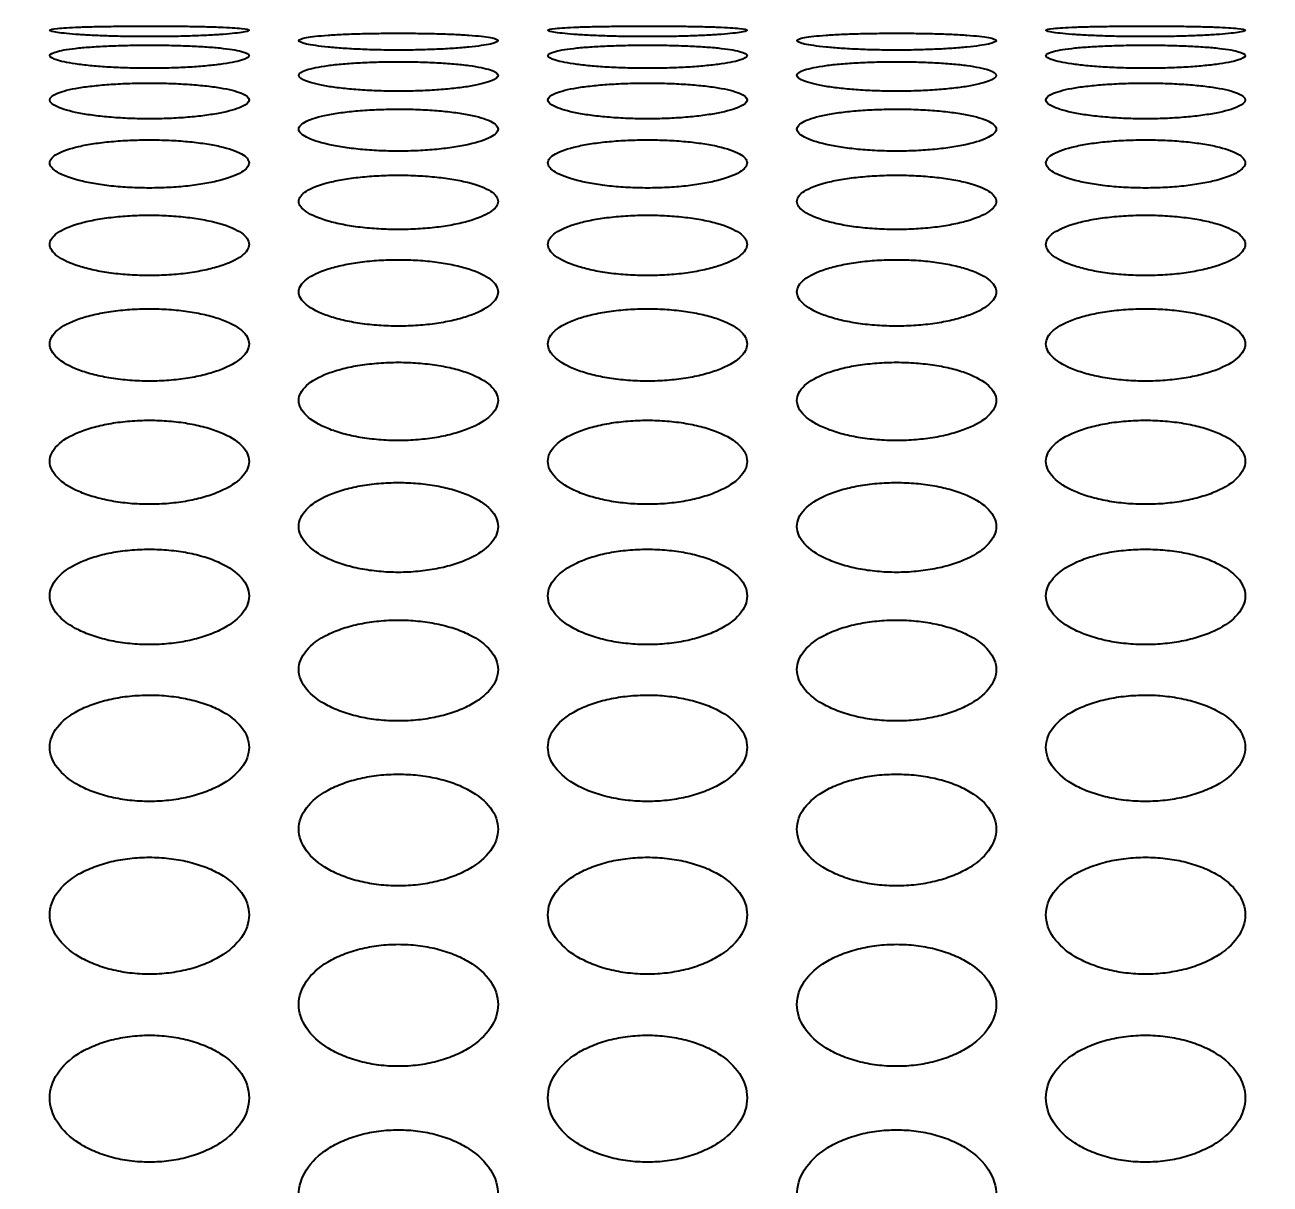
# Model space of a CAD drawing. Header units: millimetres. Extents: x 324 to 7054, y -67 to 2159.
# Drawn here: x 1815 to 1865, y 1656.4 to 1702.9 of the extents above; entities that cross this region are included whole.
import ezdxf

# ---------------------------------------------------------------- set-up
doc = ezdxf.new("R2010")
doc.units = ezdxf.units.MM
doc.header["$LTSCALE"] = 153.67
doc.header["$PDMODE"] = 3
doc.header["$PDSIZE"] = 8
doc.layers.get('0').update_dxf_attribs({"linetype": 'CONTINUOUS'})
doc.layers.get('Defpoints').update_dxf_attribs({"linetype": 'CONTINUOUS'})
doc.layers.add('02___PRT_ALL_AXES', color=7, linetype='CONTINUOUS')
doc.styles.get("Standard").update_dxf_attribs({"font": 'times.ttf'})
doc.dimstyles.new('DIMSTYLE_1', dxfattribs={"dimtxt": 17.5, "dimasz": 17.5, "dimexe": 1.5, "dimexo": 1, "dimgap": 0.875, "dimtad": 1, "dimdsep": 46, "dimtxsty": 'Standard', "dimblk": '_FILLED', "dimblk1": '_FILLED', "dimblk2": '_FILLED', "dimcen": 0.09, "dimazin": 2, "dimtp": 0.01, "dimtm": 0.01, "dimtfac": 1, "dimtofl": 0, "dimtmove": 0, "dimatfit": 3, "dimldrblk": '_FILLED', "dimfxl": 1, "dimtolj": 1, "dimarcsym": 0})

# ---------------------------------------------------------------- blocks, each defined once
blk = doc.blocks.new('_FILLED')
at = {"color": 0, "linetype": 'ByBlock'}
blk.add_solid([(0, 0), (-1, 0.2143), (-1, -0.2143)], dxfattribs=at)
blk = doc.blocks.new('*D120')
at = {"color": 0, "linetype": 'Continuous', "lineweight": -2}
for p, q in [((1369.035, 1676.977), (1369.035, 1766.5)), ((2043.035, 1646.977), (2043.035, 1766.5)), ((1386.535, 1765), (2025.535, 1765))]:
    blk.add_line(p, q, dxfattribs=at)
at = {"layer": 'Defpoints', "color": 0}
for p in [(2043.035, 1765), (1369.035, 1675.977), (2043.035, 1645.977)]:
    blk.add_point(p, dxfattribs=at)
at = {"color": 0, "linetype": 'ByBlock', "lineweight": -2, "xscale": 17.5, "yscale": 17.5, "zscale": 17.5, "rotation": 180}
blk.add_blockref('_FILLED', (1369.035, 1765), dxfattribs=at)
at = {"color": 0, "linetype": 'ByBlock', "lineweight": -2, "xscale": 17.5, "yscale": 17.5, "zscale": 17.5}
blk.add_blockref('_FILLED', (2043.035, 1765), dxfattribs=at)
at = {"color": 0, "insert": (1725, 1789.208), "char_height": 17.5, "attachment_point": 2, "line_spacing_factor": 0.9}
blk.add_mtext('\\A1;\\A1;675', dxfattribs=at)

msp = doc.modelspace()

# ---------------------------------------------------------------- linework, layer by layer
at = {"layer": '02___PRT_ALL_AXES', "linetype": 'Continuous'}
for points in [[(1820.03476, 1702.45674), (1819.76893, 1702.45676), (1819.24531, 1702.46063), (1818.48961, 1702.47761), (1817.79947, 1702.50423), (1816.98616, 1702.55067), (1816.24385, 1702.62335), (1815.9302, 1702.71388), (1816.24394, 1702.79035), (1816.98437, 1702.83531), (1817.79615, 1702.85958), (1818.48659, 1702.87222), (1819.24381, 1702.87974), (1819.76846, 1702.88139), (1820.03476, 1702.8814)], [(1820.03476, 1702.8814), (1820.30058, 1702.88139), (1820.8242, 1702.87975), (1821.5799, 1702.87226), (1822.27004, 1702.85966), (1823.08335, 1702.8354), (1823.82566, 1702.79042), (1824.13932, 1702.71372), (1823.82557, 1702.62342), (1823.08514, 1702.55082), (1822.27336, 1702.50439), (1821.58292, 1702.47769), (1820.8257, 1702.46064), (1820.30105, 1702.45676), (1820.03476, 1702.45674)], [(1830.03476, 1701.91575), (1829.76893, 1701.91578), (1829.24531, 1701.92129), (1828.48961, 1701.9456), (1827.79947, 1701.98394), (1826.98616, 1702.05153), (1826.24385, 1702.15941), (1825.9302, 1702.3), (1826.24394, 1702.42642), (1826.98437, 1702.5066), (1827.79615, 1702.55206), (1828.48659, 1702.5765), (1829.24381, 1702.59139), (1829.76846, 1702.5947), (1830.03476, 1702.59472)], [(1830.03476, 1702.59472), (1830.30058, 1702.5947), (1830.8242, 1702.5914), (1831.5799, 1702.57657), (1832.27004, 1702.55221), (1833.08335, 1702.50676), (1833.82566, 1702.42652), (1834.13932, 1702.29974), (1833.82557, 1702.15951), (1833.08514, 1702.05175), (1832.27336, 1701.98417), (1831.58292, 1701.94572), (1830.8257, 1701.92131), (1830.30105, 1701.91578), (1830.03476, 1701.91575)], [(1840.03476, 1702.45674), (1839.76893, 1702.45676), (1839.24531, 1702.46063), (1838.48961, 1702.47761), (1837.79947, 1702.50423), (1836.98616, 1702.55067), (1836.24385, 1702.62335), (1835.9302, 1702.71388), (1836.24394, 1702.79035), (1836.98437, 1702.83531), (1837.79615, 1702.85958), (1838.48659, 1702.87222), (1839.24381, 1702.87974), (1839.76846, 1702.88139), (1840.03476, 1702.8814)], [(1840.03476, 1702.8814), (1840.30058, 1702.88139), (1840.8242, 1702.87975), (1841.5799, 1702.87226), (1842.27004, 1702.85966), (1843.08335, 1702.8354), (1843.82566, 1702.79042), (1844.13932, 1702.71372), (1843.82557, 1702.62342), (1843.08514, 1702.55082), (1842.27336, 1702.50439), (1841.58292, 1702.47769), (1840.8257, 1702.46064), (1840.30105, 1702.45676), (1840.03476, 1702.45674)], [(1850.03476, 1701.91575), (1849.76893, 1701.91578), (1849.24531, 1701.92129), (1848.48961, 1701.9456), (1847.79947, 1701.98394), (1846.98616, 1702.05153), (1846.24385, 1702.15941), (1845.9302, 1702.3), (1846.24394, 1702.42642), (1846.98437, 1702.5066), (1847.79615, 1702.55206), (1848.48659, 1702.5765), (1849.24381, 1702.59139), (1849.76846, 1702.5947), (1850.03476, 1702.59472)], [(1850.03476, 1702.59472), (1850.30058, 1702.5947), (1850.8242, 1702.5914), (1851.5799, 1702.57657), (1852.27004, 1702.55221), (1853.08335, 1702.50676), (1853.82566, 1702.42652), (1854.13932, 1702.29974), (1853.82557, 1702.15951), (1853.08514, 1702.05175), (1852.27336, 1701.98417), (1851.58292, 1701.94572), (1850.8257, 1701.92131), (1850.30105, 1701.91578), (1850.03476, 1701.91575)], [(1860.03476, 1702.45674), (1859.76893, 1702.45676), (1859.24531, 1702.46063), (1858.48961, 1702.47761), (1857.79947, 1702.50423), (1856.98616, 1702.55067), (1856.24385, 1702.62335), (1855.9302, 1702.71388), (1856.24394, 1702.79035), (1856.98437, 1702.83531), (1857.79615, 1702.85958), (1858.48659, 1702.87222), (1859.24381, 1702.87974), (1859.76846, 1702.88139), (1860.03476, 1702.8814)], [(1860.03476, 1702.8814), (1860.30058, 1702.88139), (1860.8242, 1702.87975), (1861.5799, 1702.87226), (1862.27004, 1702.85966), (1863.08335, 1702.8354), (1863.82566, 1702.79042), (1864.13932, 1702.71372), (1863.82557, 1702.62342), (1863.08514, 1702.55082), (1862.27336, 1702.50439), (1861.58292, 1702.47769), (1860.8257, 1702.46064), (1860.30105, 1702.45676), (1860.03476, 1702.45674)], [(1820.03476, 1701.18463), (1819.76893, 1701.18468), (1819.24531, 1701.19183), (1818.48961, 1701.22343), (1817.79947, 1701.27346), (1816.98616, 1701.36213), (1816.24385, 1701.5051), (1815.9302, 1701.6956), (1816.24394, 1701.87185), (1816.98437, 1701.98718), (1817.79615, 1702.05379), (1818.48659, 1702.08999), (1819.24381, 1702.11224), (1819.76846, 1702.1172), (1820.03476, 1702.11723)], [(1820.03476, 1702.11723), (1820.30058, 1702.1172), (1820.8242, 1702.11226), (1821.5799, 1702.0901), (1822.27004, 1702.05401), (1823.08335, 1701.98741), (1823.82566, 1701.87199), (1824.13932, 1701.69525), (1823.82557, 1701.50524), (1823.08514, 1701.36242), (1822.27336, 1701.27376), (1821.58292, 1701.22359), (1820.8257, 1701.19186), (1820.30105, 1701.18468), (1820.03476, 1701.18463)], [(1840.03476, 1701.18463), (1839.76893, 1701.18468), (1839.24531, 1701.19183), (1838.48961, 1701.22343), (1837.79947, 1701.27346), (1836.98616, 1701.36213), (1836.24385, 1701.5051), (1835.9302, 1701.6956), (1836.24394, 1701.87185), (1836.98437, 1701.98718), (1837.79615, 1702.05379), (1838.48659, 1702.08999), (1839.24381, 1702.11224), (1839.76846, 1702.1172), (1840.03476, 1702.11723)], [(1840.03476, 1702.11723), (1840.30058, 1702.1172), (1840.8242, 1702.11226), (1841.5799, 1702.0901), (1842.27004, 1702.05401), (1843.08335, 1701.98741), (1843.82566, 1701.87199), (1844.13932, 1701.69525), (1843.82557, 1701.50524), (1843.08514, 1701.36242), (1842.27336, 1701.27376), (1841.58292, 1701.22359), (1840.8257, 1701.19186), (1840.30105, 1701.18468), (1840.03476, 1701.18463)], [(1860.03476, 1701.18463), (1859.76893, 1701.18468), (1859.24531, 1701.19183), (1858.48961, 1701.22343), (1857.79947, 1701.27346), (1856.98616, 1701.36213), (1856.24385, 1701.5051), (1855.9302, 1701.6956), (1856.24394, 1701.87185), (1856.98437, 1701.98718), (1857.79615, 1702.05379), (1858.48659, 1702.08999), (1859.24381, 1702.11224), (1859.76846, 1702.1172), (1860.03476, 1702.11723)], [(1860.03476, 1702.11723), (1860.30058, 1702.1172), (1860.8242, 1702.11226), (1861.5799, 1702.0901), (1862.27004, 1702.05401), (1863.08335, 1701.98741), (1863.82566, 1701.87199), (1864.13932, 1701.69525), (1863.82557, 1701.50524), (1863.08514, 1701.36242), (1862.27336, 1701.27376), (1861.58292, 1701.22359), (1860.8257, 1701.19186), (1860.30105, 1701.18468), (1860.03476, 1701.18463)], [(1830.03476, 1700.26413), (1829.76893, 1700.26419), (1829.24531, 1700.27297), (1828.48961, 1700.31183), (1827.79947, 1700.3735), (1826.98616, 1700.48316), (1826.24385, 1700.66108), (1825.9302, 1700.90131), (1826.24394, 1701.1272), (1826.98437, 1701.27756), (1827.79615, 1701.36526), (1828.48659, 1701.41319), (1829.24381, 1701.44277), (1829.76846, 1701.44938), (1830.03476, 1701.44942)], [(1830.03476, 1701.44942), (1830.30058, 1701.44938), (1830.8242, 1701.44279), (1831.5799, 1701.41334), (1832.27004, 1701.36555), (1833.08335, 1701.27786), (1833.82566, 1701.12738), (1834.13932, 1700.90086), (1833.82557, 1700.66126), (1833.08514, 1700.48353), (1832.27336, 1700.37387), (1831.58292, 1700.31202), (1830.8257, 1700.273), (1830.30105, 1700.26419), (1830.03476, 1700.26413)], [(1850.03476, 1700.26413), (1849.76893, 1700.26419), (1849.24531, 1700.27297), (1848.48961, 1700.31183), (1847.79947, 1700.3735), (1846.98616, 1700.48316), (1846.24385, 1700.66108), (1845.9302, 1700.90131), (1846.24394, 1701.1272), (1846.98437, 1701.27756), (1847.79615, 1701.36526), (1848.48659, 1701.41319), (1849.24381, 1701.44277), (1849.76846, 1701.44938), (1850.03476, 1701.44942)], [(1850.03476, 1701.44942), (1850.30058, 1701.44938), (1850.8242, 1701.44279), (1851.5799, 1701.41334), (1852.27004, 1701.36555), (1853.08335, 1701.27786), (1853.82566, 1701.12738), (1854.13932, 1700.90086), (1853.82557, 1700.66126), (1853.08514, 1700.48353), (1852.27336, 1700.37387), (1851.58292, 1700.31202), (1850.8257, 1700.273), (1850.30105, 1700.26419), (1850.03476, 1700.26413)], [(1820.03476, 1699.15515), (1819.76893, 1699.15522), (1819.24531, 1699.16563), (1818.48961, 1699.21171), (1817.79947, 1699.28496), (1816.98616, 1699.4155), (1816.24385, 1699.62819), (1815.9302, 1699.9179), (1816.24394, 1700.19322), (1816.98437, 1700.37846), (1817.79615, 1700.48715), (1818.48659, 1700.54677), (1819.24381, 1700.58365), (1819.76846, 1700.5919), (1820.03476, 1700.59195)], [(1820.03476, 1700.59195), (1820.30058, 1700.5919), (1820.8242, 1700.58368), (1821.5799, 1700.54695), (1822.27004, 1700.48751), (1823.08335, 1700.37883), (1823.82566, 1700.19344), (1824.13932, 1699.91736), (1823.82557, 1699.62841), (1823.08514, 1699.41594), (1822.27336, 1699.2854), (1821.58292, 1699.21194), (1820.8257, 1699.16567), (1820.30105, 1699.15522), (1820.03476, 1699.15515)], [(1840.03476, 1699.15515), (1839.76893, 1699.15522), (1839.24531, 1699.16563), (1838.48961, 1699.21171), (1837.79947, 1699.28496), (1836.98616, 1699.4155), (1836.24385, 1699.62819), (1835.9302, 1699.9179), (1836.24394, 1700.19322), (1836.98437, 1700.37846), (1837.79615, 1700.48715), (1838.48659, 1700.54677), (1839.24381, 1700.58365), (1839.76846, 1700.5919), (1840.03476, 1700.59195)], [(1840.03476, 1700.59195), (1840.30058, 1700.5919), (1840.8242, 1700.58368), (1841.5799, 1700.54695), (1842.27004, 1700.48751), (1843.08335, 1700.37883), (1843.82566, 1700.19344), (1844.13932, 1699.91736), (1843.82557, 1699.62841), (1843.08514, 1699.41594), (1842.27336, 1699.2854), (1841.58292, 1699.21194), (1840.8257, 1699.16567), (1840.30105, 1699.15522), (1840.03476, 1699.15515)], [(1860.03476, 1699.15515), (1859.76893, 1699.15522), (1859.24531, 1699.16563), (1858.48961, 1699.21171), (1857.79947, 1699.28496), (1856.98616, 1699.4155), (1856.24385, 1699.62819), (1855.9302, 1699.9179), (1856.24394, 1700.19322), (1856.98437, 1700.37846), (1857.79615, 1700.48715), (1858.48659, 1700.54677), (1859.24381, 1700.58365), (1859.76846, 1700.5919), (1860.03476, 1700.59195)], [(1860.03476, 1700.59195), (1860.30058, 1700.5919), (1860.8242, 1700.58368), (1861.5799, 1700.54695), (1862.27004, 1700.48751), (1863.08335, 1700.37883), (1863.82566, 1700.19344), (1864.13932, 1699.91736), (1863.82557, 1699.62841), (1863.08514, 1699.41594), (1862.27336, 1699.2854), (1861.58292, 1699.21194), (1860.8257, 1699.16567), (1860.30105, 1699.15522), (1860.03476, 1699.15515)], [(1830.03476, 1697.85882), (1829.76893, 1697.8589), (1829.24531, 1697.87092), (1828.48961, 1697.92418), (1827.79947, 1698.00893), (1826.98616, 1698.16022), (1826.24385, 1698.40747), (1825.9302, 1698.74637), (1826.24394, 1699.07084), (1826.98437, 1699.29078), (1827.79615, 1699.42035), (1828.48659, 1699.49159), (1829.24381, 1699.53574), (1829.76846, 1699.54562), (1830.03476, 1699.54569)], [(1830.03476, 1699.54569), (1830.30058, 1699.54562), (1830.8242, 1699.53578), (1831.5799, 1699.49181), (1832.27004, 1699.42078), (1833.08335, 1699.29122), (1833.82566, 1699.0711), (1834.13932, 1698.74574), (1833.82557, 1698.40773), (1833.08514, 1698.16073), (1832.27336, 1698.00945), (1831.58292, 1697.92445), (1830.8257, 1697.87096), (1830.30105, 1697.8589), (1830.03476, 1697.85882)], [(1850.03476, 1697.85882), (1849.76893, 1697.8589), (1849.24531, 1697.87092), (1848.48961, 1697.92418), (1847.79947, 1698.00893), (1846.98616, 1698.16022), (1846.24385, 1698.40747), (1845.9302, 1698.74637), (1846.24394, 1699.07084), (1846.98437, 1699.29078), (1847.79615, 1699.42035), (1848.48659, 1699.49159), (1849.24381, 1699.53574), (1849.76846, 1699.54562), (1850.03476, 1699.54569)], [(1850.03476, 1699.54569), (1850.30058, 1699.54562), (1850.8242, 1699.53578), (1851.5799, 1699.49181), (1852.27004, 1699.42078), (1853.08335, 1699.29122), (1853.82566, 1699.0711), (1854.13932, 1698.74574), (1853.82557, 1698.40773), (1853.08514, 1698.16073), (1852.27336, 1698.00945), (1851.58292, 1697.92445), (1850.8257, 1697.87096), (1850.30105, 1697.8589), (1850.03476, 1697.85882)], [(1820.03476, 1696.37642), (1819.76893, 1696.37651), (1819.24531, 1696.39014), (1818.48961, 1696.45052), (1817.79947, 1696.54669), (1816.98616, 1696.71858), (1816.24385, 1697.00013), (1815.9302, 1697.38789), (1816.24394, 1697.76118), (1816.98437, 1698.01559), (1817.79615, 1698.16592), (1818.48659, 1698.24872), (1819.24381, 1698.30009), (1819.76846, 1698.3116), (1820.03476, 1698.31167)], [(1820.03476, 1698.31167), (1820.30058, 1698.31159), (1820.8242, 1698.30013), (1821.5799, 1698.24897), (1822.27004, 1698.16643), (1823.08335, 1698.01611), (1823.82566, 1697.76148), (1824.13932, 1697.38717), (1823.82557, 1697.00043), (1823.08514, 1696.71915), (1822.27336, 1696.54727), (1821.58292, 1696.45082), (1820.8257, 1696.39019), (1820.30105, 1696.37651), (1820.03476, 1696.37642)], [(1840.03476, 1696.37642), (1839.76893, 1696.37651), (1839.24531, 1696.39014), (1838.48961, 1696.45052), (1837.79947, 1696.54669), (1836.98616, 1696.71858), (1836.24385, 1697.00013), (1835.9302, 1697.38789), (1836.24394, 1697.76118), (1836.98437, 1698.01559), (1837.79615, 1698.16592), (1838.48659, 1698.24872), (1839.24381, 1698.30009), (1839.76846, 1698.3116), (1840.03476, 1698.31167)], [(1840.03476, 1698.31167), (1840.30058, 1698.31159), (1840.8242, 1698.30013), (1841.5799, 1698.24897), (1842.27004, 1698.16643), (1843.08335, 1698.01611), (1843.82566, 1697.76148), (1844.13932, 1697.38717), (1843.82557, 1697.00043), (1843.08514, 1696.71915), (1842.27336, 1696.54727), (1841.58292, 1696.45082), (1840.8257, 1696.39019), (1840.30105, 1696.37651), (1840.03476, 1696.37642)], [(1860.03476, 1696.37642), (1859.76893, 1696.37651), (1859.24531, 1696.39014), (1858.48961, 1696.45052), (1857.79947, 1696.54669), (1856.98616, 1696.71858), (1856.24385, 1697.00013), (1855.9302, 1697.38789), (1856.24394, 1697.76118), (1856.98437, 1698.01559), (1857.79615, 1698.16592), (1858.48659, 1698.24872), (1859.24381, 1698.30009), (1859.76846, 1698.3116), (1860.03476, 1698.31167)], [(1860.03476, 1698.31167), (1860.30058, 1698.31159), (1860.8242, 1698.30013), (1861.5799, 1698.24897), (1862.27004, 1698.16643), (1863.08335, 1698.01611), (1863.82566, 1697.76148), (1864.13932, 1697.38717), (1863.82557, 1697.00043), (1863.08514, 1696.71915), (1862.27336, 1696.54727), (1861.58292, 1696.45082), (1860.8257, 1696.39019), (1860.30105, 1696.37651), (1860.03476, 1696.37642)], [(1830.03476, 1694.70944), (1829.76893, 1694.70955), (1829.24531, 1694.72476), (1828.48961, 1694.79221), (1827.79947, 1694.8997), (1826.98616, 1695.09202), (1826.24385, 1695.4076), (1825.9302, 1695.84382), (1826.24394, 1696.26556), (1826.98437, 1696.55419), (1827.79615, 1696.72513), (1828.48659, 1696.81939), (1829.24381, 1696.87793), (1829.76846, 1696.89105), (1830.03476, 1696.89114)], [(1830.03476, 1696.89114), (1830.30058, 1696.89105), (1830.8242, 1696.87798), (1831.5799, 1696.81968), (1832.27004, 1696.7257), (1833.08335, 1696.55477), (1833.82566, 1696.26589), (1834.13932, 1695.84301), (1833.82557, 1695.40793), (1833.08514, 1695.09266), (1832.27336, 1694.90035), (1831.58292, 1694.79254), (1830.8257, 1694.72481), (1830.30105, 1694.70954), (1830.03476, 1694.70944)], [(1850.03476, 1694.70944), (1849.76893, 1694.70955), (1849.24531, 1694.72476), (1848.48961, 1694.79221), (1847.79947, 1694.8997), (1846.98616, 1695.09202), (1846.24385, 1695.4076), (1845.9302, 1695.84382), (1846.24394, 1696.26556), (1846.98437, 1696.55419), (1847.79615, 1696.72513), (1848.48659, 1696.81939), (1849.24381, 1696.87793), (1849.76846, 1696.89105), (1850.03476, 1696.89114)], [(1850.03476, 1696.89114), (1850.30058, 1696.89105), (1850.8242, 1696.87798), (1851.5799, 1696.81968), (1852.27004, 1696.7257), (1853.08335, 1696.55477), (1853.82566, 1696.26589), (1854.13932, 1695.84301), (1853.82557, 1695.40793), (1853.08514, 1695.09266), (1852.27336, 1694.90035), (1851.58292, 1694.79254), (1850.8257, 1694.72481), (1850.30105, 1694.70954), (1850.03476, 1694.70944)], [(1820.03476, 1692.85956), (1819.76893, 1692.85967), (1819.24531, 1692.87646), (1818.48961, 1692.9509), (1817.79947, 1693.06961), (1816.98616, 1693.28216), (1816.24385, 1693.63145), (1815.9302, 1694.11571), (1816.24394, 1694.58547), (1816.98437, 1694.90804), (1817.79615, 1695.0994), (1818.48659, 1695.20504), (1819.24381, 1695.2707), (1819.76846, 1695.28542), (1820.03476, 1695.28551)], [(1820.03476, 1695.28551), (1820.30058, 1695.28541), (1820.8242, 1695.27075), (1821.5799, 1695.20537), (1822.27004, 1695.10005), (1823.08335, 1694.90868), (1823.82566, 1694.58584), (1824.13932, 1694.1148), (1823.82557, 1693.63182), (1823.08514, 1693.28287), (1822.27336, 1693.07033), (1821.58292, 1692.95127), (1820.8257, 1692.87652), (1820.30105, 1692.85967), (1820.03476, 1692.85956)], [(1840.03476, 1692.85956), (1839.76893, 1692.85967), (1839.24531, 1692.87646), (1838.48961, 1692.9509), (1837.79947, 1693.06961), (1836.98616, 1693.28216), (1836.24385, 1693.63145), (1835.9302, 1694.11571), (1836.24394, 1694.58547), (1836.98437, 1694.90804), (1837.79615, 1695.0994), (1838.48659, 1695.20504), (1839.24381, 1695.2707), (1839.76846, 1695.28542), (1840.03476, 1695.28551)], [(1840.03476, 1695.28551), (1840.30058, 1695.28541), (1840.8242, 1695.27075), (1841.5799, 1695.20537), (1842.27004, 1695.10005), (1843.08335, 1694.90868), (1843.82566, 1694.58584), (1844.13932, 1694.1148), (1843.82557, 1693.63182), (1843.08514, 1693.28287), (1842.27336, 1693.07033), (1841.58292, 1692.95127), (1840.8257, 1692.87652), (1840.30105, 1692.85967), (1840.03476, 1692.85956)], [(1860.03476, 1692.85956), (1859.76893, 1692.85967), (1859.24531, 1692.87646), (1858.48961, 1692.9509), (1857.79947, 1693.06961), (1856.98616, 1693.28216), (1856.24385, 1693.63145), (1855.9302, 1694.11571), (1856.24394, 1694.58547), (1856.98437, 1694.90804), (1857.79615, 1695.0994), (1858.48659, 1695.20504), (1859.24381, 1695.2707), (1859.76846, 1695.28542), (1860.03476, 1695.28551)], [(1860.03476, 1695.28551), (1860.30058, 1695.28541), (1860.8242, 1695.27075), (1861.5799, 1695.20537), (1862.27004, 1695.10005), (1863.08335, 1694.90868), (1863.82566, 1694.58584), (1864.13932, 1694.1148), (1863.82557, 1693.63182), (1863.08514, 1693.28287), (1862.27336, 1693.07033), (1861.58292, 1692.95127), (1860.8257, 1692.87652), (1860.30105, 1692.85967), (1860.03476, 1692.85956)], [(1830.03476, 1690.82861), (1829.76893, 1690.82874), (1829.24531, 1690.84708), (1828.48961, 1690.92845), (1827.79947, 1691.05825), (1826.98616, 1691.29082), (1826.24385, 1691.67347), (1825.9302, 1692.20528), (1826.24394, 1692.72259), (1826.98437, 1693.07877), (1827.79615, 1693.29038), (1828.48659, 1693.40729), (1829.24381, 1693.47999), (1829.76846, 1693.49629), (1830.03476, 1693.4964)], [(1830.03476, 1693.4964), (1830.30058, 1693.49629), (1830.8242, 1693.48005), (1831.5799, 1693.40765), (1832.27004, 1693.29109), (1833.08335, 1693.07949), (1833.82566, 1692.723), (1834.13932, 1692.20428), (1833.82557, 1691.67388), (1833.08514, 1691.2916), (1832.27336, 1691.05904), (1831.58292, 1690.92885), (1830.8257, 1690.84715), (1830.30105, 1690.82873), (1830.03476, 1690.82861)], [(1850.03476, 1690.82861), (1849.76893, 1690.82874), (1849.24531, 1690.84708), (1848.48961, 1690.92845), (1847.79947, 1691.05825), (1846.98616, 1691.29082), (1846.24385, 1691.67347), (1845.9302, 1692.20528), (1846.24394, 1692.72259), (1846.98437, 1693.07877), (1847.79615, 1693.29038), (1848.48659, 1693.40729), (1849.24381, 1693.47999), (1849.76846, 1693.49629), (1850.03476, 1693.4964)], [(1850.03476, 1693.4964), (1850.30058, 1693.49629), (1850.8242, 1693.48005), (1851.5799, 1693.40765), (1852.27004, 1693.29109), (1853.08335, 1693.07949), (1853.82566, 1692.723), (1854.13932, 1692.20428), (1853.82557, 1691.67388), (1853.08514, 1691.2916), (1852.27336, 1691.05904), (1851.58292, 1690.92885), (1850.8257, 1690.84715), (1850.30105, 1690.82873), (1850.03476, 1690.82861)], [(1820.03476, 1688.61864), (1819.76893, 1688.61878), (1819.24531, 1688.63866), (1818.48961, 1688.72687), (1817.79947, 1688.86764), (1816.98616, 1689.11999), (1816.24385, 1689.53563), (1815.9302, 1690.11444), (1816.24394, 1690.6788), (1816.98437, 1691.06823), (1817.79615, 1691.29987), (1818.48659, 1691.42793), (1819.24381, 1691.5076), (1819.76846, 1691.52547), (1820.03476, 1691.52559)], [(1820.03476, 1691.52559), (1820.30058, 1691.52547), (1820.8242, 1691.50767), (1821.5799, 1691.42832), (1822.27004, 1691.30064), (1823.08335, 1691.06901), (1823.82566, 1690.67924), (1824.13932, 1690.11336), (1823.82557, 1689.53607), (1823.08514, 1689.12084), (1822.27336, 1688.86849), (1821.58292, 1688.72731), (1820.8257, 1688.63873), (1820.30105, 1688.61877), (1820.03476, 1688.61864)], [(1840.03476, 1688.61864), (1839.76893, 1688.61878), (1839.24531, 1688.63866), (1838.48961, 1688.72687), (1837.79947, 1688.86764), (1836.98616, 1689.11999), (1836.24385, 1689.53563), (1835.9302, 1690.11444), (1836.24394, 1690.6788), (1836.98437, 1691.06823), (1837.79615, 1691.29987), (1838.48659, 1691.42793), (1839.24381, 1691.5076), (1839.76846, 1691.52547), (1840.03476, 1691.52559)], [(1840.03476, 1691.52559), (1840.30058, 1691.52547), (1840.8242, 1691.50767), (1841.5799, 1691.42832), (1842.27004, 1691.30064), (1843.08335, 1691.06901), (1843.82566, 1690.67924), (1844.13932, 1690.11336), (1843.82557, 1689.53607), (1843.08514, 1689.12084), (1842.27336, 1688.86849), (1841.58292, 1688.72731), (1840.8257, 1688.63873), (1840.30105, 1688.61877), (1840.03476, 1688.61864)], [(1860.03476, 1688.61864), (1859.76893, 1688.61878), (1859.24531, 1688.63866), (1858.48961, 1688.72687), (1857.79947, 1688.86764), (1856.98616, 1689.11999), (1856.24385, 1689.53563), (1855.9302, 1690.11444), (1856.24394, 1690.6788), (1856.98437, 1691.06823), (1857.79615, 1691.29987), (1858.48659, 1691.42793), (1859.24381, 1691.5076), (1859.76846, 1691.52547), (1860.03476, 1691.52559)], [(1860.03476, 1691.52559), (1860.30058, 1691.52547), (1860.8242, 1691.50767), (1861.5799, 1691.42832), (1862.27004, 1691.30064), (1863.08335, 1691.06901), (1863.82566, 1690.67924), (1864.13932, 1690.11336), (1863.82557, 1689.53607), (1863.08514, 1689.12084), (1862.27336, 1688.86849), (1861.58292, 1688.72731), (1860.8257, 1688.63873), (1860.30105, 1688.61877), (1860.03476, 1688.61864)], [(1830.03476, 1686.23186), (1829.76893, 1686.232), (1829.24531, 1686.2534), (1828.48961, 1686.34836), (1827.79947, 1686.49996), (1826.98616, 1686.77185), (1826.24385, 1687.22005), (1825.9302, 1687.84529), (1826.24394, 1688.45612), (1826.98437, 1688.87842), (1827.79615, 1689.12986), (1828.48659, 1689.26894), (1829.24381, 1689.35551), (1829.76846, 1689.37493), (1830.03476, 1689.37506)], [(1830.03476, 1689.37506), (1830.30058, 1689.37493), (1830.8242, 1689.35558), (1831.5799, 1689.26937), (1832.27004, 1689.1307), (1833.08335, 1688.87927), (1833.82566, 1688.45661), (1834.13932, 1687.84412), (1833.82557, 1687.22053), (1833.08514, 1686.77276), (1832.27336, 1686.50088), (1831.58292, 1686.34884), (1830.8257, 1686.25348), (1830.30105, 1686.232), (1830.03476, 1686.23186)], [(1850.03476, 1686.23186), (1849.76893, 1686.232), (1849.24531, 1686.2534), (1848.48961, 1686.34836), (1847.79947, 1686.49996), (1846.98616, 1686.77185), (1846.24385, 1687.22005), (1845.9302, 1687.84529), (1846.24394, 1688.45612), (1846.98437, 1688.87842), (1847.79615, 1689.12986), (1848.48659, 1689.26894), (1849.24381, 1689.35551), (1849.76846, 1689.37493), (1850.03476, 1689.37506)], [(1850.03476, 1689.37506), (1850.30058, 1689.37493), (1850.8242, 1689.35558), (1851.5799, 1689.26937), (1852.27004, 1689.1307), (1853.08335, 1688.87927), (1853.82566, 1688.45661), (1854.13932, 1687.84412), (1853.82557, 1687.22053), (1853.08514, 1686.77276), (1852.27336, 1686.50088), (1851.58292, 1686.34884), (1850.8257, 1686.25348), (1850.30105, 1686.232), (1850.03476, 1686.23186)], [(1820.03476, 1683.67065), (1819.76893, 1683.67081), (1819.24531, 1683.6937), (1818.48961, 1683.79532), (1817.79947, 1683.95759), (1816.98616, 1684.24874), (1816.24385, 1684.72905), (1815.9302, 1685.40011), (1816.24394, 1686.0568), (1816.98437, 1686.51153), (1817.79615, 1686.78252), (1818.48659, 1686.93249), (1819.24381, 1687.02587), (1819.76846, 1687.04682), (1820.03476, 1687.04696)], [(1820.03476, 1687.04696), (1820.30058, 1687.04682), (1820.8242, 1687.02594), (1821.5799, 1686.93296), (1822.27004, 1686.78343), (1823.08335, 1686.51245), (1823.82566, 1686.05732), (1824.13932, 1685.39885), (1823.82557, 1684.72957), (1823.08514, 1684.24972), (1822.27336, 1683.95857), (1821.58292, 1683.79583), (1820.8257, 1683.69379), (1820.30105, 1683.6708), (1820.03476, 1683.67065)], [(1840.03476, 1683.67065), (1839.76893, 1683.67081), (1839.24531, 1683.6937), (1838.48961, 1683.79532), (1837.79947, 1683.95759), (1836.98616, 1684.24874), (1836.24385, 1684.72905), (1835.9302, 1685.40011), (1836.24394, 1686.0568), (1836.98437, 1686.51153), (1837.79615, 1686.78252), (1838.48659, 1686.93249), (1839.24381, 1687.02587), (1839.76846, 1687.04682), (1840.03476, 1687.04696)], [(1840.03476, 1687.04696), (1840.30058, 1687.04682), (1840.8242, 1687.02594), (1841.5799, 1686.93296), (1842.27004, 1686.78343), (1843.08335, 1686.51245), (1843.82566, 1686.05732), (1844.13932, 1685.39885), (1843.82557, 1684.72957), (1843.08514, 1684.24972), (1842.27336, 1683.95857), (1841.58292, 1683.79583), (1840.8257, 1683.69379), (1840.30105, 1683.6708), (1840.03476, 1683.67065)], [(1860.03476, 1683.67065), (1859.76893, 1683.67081), (1859.24531, 1683.6937), (1858.48961, 1683.79532), (1857.79947, 1683.95759), (1856.98616, 1684.24874), (1856.24385, 1684.72905), (1855.9302, 1685.40011), (1856.24394, 1686.0568), (1856.98437, 1686.51153), (1857.79615, 1686.78252), (1858.48659, 1686.93249), (1859.24381, 1687.02587), (1859.76846, 1687.04682), (1860.03476, 1687.04696)], [(1860.03476, 1687.04696), (1860.30058, 1687.04682), (1860.8242, 1687.02594), (1861.5799, 1686.93296), (1862.27004, 1686.78343), (1863.08335, 1686.51245), (1863.82566, 1686.05732), (1864.13932, 1685.39885), (1863.82557, 1684.72957), (1863.08514, 1684.24972), (1862.27336, 1683.95857), (1861.58292, 1683.79583), (1860.8257, 1683.69379), (1860.30105, 1683.6708), (1860.03476, 1683.67065)], [(1830.03476, 1680.93759), (1829.76893, 1680.93775), (1829.24531, 1680.96212), (1828.48961, 1681.07029), (1827.79947, 1681.24307), (1826.98616, 1681.5532), (1826.24385, 1682.06514), (1825.9302, 1682.78133), (1826.24394, 1683.48323), (1826.98437, 1683.96995), (1827.79615, 1684.26021), (1828.48659, 1684.42092), (1829.24381, 1684.521), (1829.76846, 1684.54347), (1830.03476, 1684.54361)], [(1830.03476, 1684.54361), (1830.30058, 1684.54347), (1830.8242, 1684.52109), (1831.5799, 1684.42141), (1832.27004, 1684.26119), (1833.08335, 1683.97093), (1833.82566, 1683.48379), (1834.13932, 1682.77999), (1833.82557, 1682.0657), (1833.08514, 1681.55424), (1832.27336, 1681.24412), (1831.58292, 1681.07083), (1830.8257, 1680.96221), (1830.30105, 1680.93774), (1830.03476, 1680.93759)], [(1850.03476, 1680.93759), (1849.76893, 1680.93775), (1849.24531, 1680.96212), (1848.48961, 1681.07029), (1847.79947, 1681.24307), (1846.98616, 1681.5532), (1846.24385, 1682.06514), (1845.9302, 1682.78133), (1846.24394, 1683.48323), (1846.98437, 1683.96995), (1847.79615, 1684.26021), (1848.48659, 1684.42092), (1849.24381, 1684.521), (1849.76846, 1684.54347), (1850.03476, 1684.54361)], [(1850.03476, 1684.54361), (1850.30058, 1684.54347), (1850.8242, 1684.52109), (1851.5799, 1684.42141), (1852.27004, 1684.26119), (1853.08335, 1683.97093), (1853.82566, 1683.48379), (1854.13932, 1682.77999), (1853.82557, 1682.0657), (1853.08514, 1681.55424), (1852.27336, 1681.24412), (1851.58292, 1681.07083), (1850.8257, 1680.96221), (1850.30105, 1680.93774), (1850.03476, 1680.93759)], [(1820.03476, 1678.03539), (1819.76893, 1678.03557), (1819.24531, 1678.06138), (1818.48961, 1678.176), (1817.79947, 1678.35912), (1816.98616, 1678.68791), (1816.24385, 1679.23098), (1815.9302, 1679.99159), (1816.24394, 1680.73798), (1816.98437, 1681.2562), (1817.79615, 1681.56545), (1818.48659, 1681.73673), (1819.24381, 1681.84343), (1819.76846, 1681.86738), (1820.03476, 1681.86754)], [(1820.03476, 1681.86754), (1820.30058, 1681.86738), (1820.8242, 1681.84352), (1821.5799, 1681.73726), (1822.27004, 1681.56649), (1823.08335, 1681.25724), (1823.82566, 1680.73858), (1824.13932, 1679.99016), (1823.82557, 1679.23157), (1823.08514, 1678.68901), (1822.27336, 1678.36023), (1821.58292, 1678.17657), (1820.8257, 1678.06148), (1820.30105, 1678.03556), (1820.03476, 1678.03539)], [(1840.03476, 1678.03539), (1839.76893, 1678.03557), (1839.24531, 1678.06138), (1838.48961, 1678.176), (1837.79947, 1678.35912), (1836.98616, 1678.68791), (1836.24385, 1679.23098), (1835.9302, 1679.99159), (1836.24394, 1680.73798), (1836.98437, 1681.2562), (1837.79615, 1681.56545), (1838.48659, 1681.73673), (1839.24381, 1681.84343), (1839.76846, 1681.86738), (1840.03476, 1681.86754)], [(1840.03476, 1681.86754), (1840.30058, 1681.86738), (1840.8242, 1681.84352), (1841.5799, 1681.73726), (1842.27004, 1681.56649), (1843.08335, 1681.25724), (1843.82566, 1680.73858), (1844.13932, 1679.99016), (1843.82557, 1679.23157), (1843.08514, 1678.68901), (1842.27336, 1678.36023), (1841.58292, 1678.17657), (1840.8257, 1678.06148), (1840.30105, 1678.03556), (1840.03476, 1678.03539)], [(1860.03476, 1678.03539), (1859.76893, 1678.03557), (1859.24531, 1678.06138), (1858.48961, 1678.176), (1857.79947, 1678.35912), (1856.98616, 1678.68791), (1856.24385, 1679.23098), (1855.9302, 1679.99159), (1856.24394, 1680.73798), (1856.98437, 1681.2562), (1857.79615, 1681.56545), (1858.48659, 1681.73673), (1859.24381, 1681.84343), (1859.76846, 1681.86738), (1860.03476, 1681.86754)], [(1860.03476, 1681.86754), (1860.30058, 1681.86738), (1860.8242, 1681.84352), (1861.5799, 1681.73726), (1862.27004, 1681.56649), (1863.08335, 1681.25724), (1863.82566, 1680.73858), (1864.13932, 1679.99016), (1863.82557, 1679.23157), (1863.08514, 1678.68901), (1862.27336, 1678.36023), (1861.58292, 1678.17657), (1860.8257, 1678.06148), (1860.30105, 1678.03556), (1860.03476, 1678.03539)], [(1830.03476, 1674.96698), (1829.76893, 1674.96716), (1829.24531, 1674.9944), (1828.48961, 1675.11536), (1827.79947, 1675.30863), (1826.98616, 1675.65575), (1826.24385, 1676.22939), (1825.9302, 1677.03366), (1826.24394, 1677.82381), (1826.98437, 1678.37301), (1827.79615, 1678.70094), (1828.48659, 1678.88262), (1829.24381, 1678.99582), (1829.76846, 1679.02124), (1830.03476, 1679.02141)], [(1830.03476, 1679.02141), (1830.30058, 1679.02124), (1830.8242, 1678.99592), (1831.5799, 1678.88318), (1832.27004, 1678.70204), (1833.08335, 1678.37411), (1833.82566, 1677.82444), (1834.13932, 1677.03215), (1833.82557, 1676.23002), (1833.08514, 1675.65691), (1832.27336, 1675.3098), (1831.58292, 1675.11596), (1830.8257, 1674.9945), (1830.30105, 1674.96716), (1830.03476, 1674.96698)], [(1850.03476, 1674.96698), (1849.76893, 1674.96716), (1849.24531, 1674.9944), (1848.48961, 1675.11536), (1847.79947, 1675.30863), (1846.98616, 1675.65575), (1846.24385, 1676.22939), (1845.9302, 1677.03366), (1846.24394, 1677.82381), (1846.98437, 1678.37301), (1847.79615, 1678.70094), (1848.48659, 1678.88262), (1849.24381, 1678.99582), (1849.76846, 1679.02124), (1850.03476, 1679.02141)], [(1850.03476, 1679.02141), (1850.30058, 1679.02124), (1850.8242, 1678.99592), (1851.5799, 1678.88318), (1852.27004, 1678.70204), (1853.08335, 1678.37411), (1853.82566, 1677.82444), (1854.13932, 1677.03215), (1853.82557, 1676.23002), (1853.08514, 1675.65691), (1852.27336, 1675.3098), (1851.58292, 1675.11596), (1850.8257, 1674.9945), (1850.30105, 1674.96716), (1850.03476, 1674.96698)], [(1820.03476, 1671.73542), (1819.76893, 1671.73561), (1819.24531, 1671.76425), (1818.48961, 1671.89141), (1817.79947, 1672.09465), (1816.98616, 1672.45975), (1816.24385, 1673.0634), (1815.9302, 1673.91052), (1816.24394, 1674.74364), (1816.98437, 1675.32326), (1817.79615, 1675.66953), (1818.48659, 1675.86144), (1819.24381, 1675.98104), (1819.76846, 1676.00789), (1820.03476, 1676.00807)], [(1820.03476, 1676.00807), (1820.30058, 1676.00789), (1820.8242, 1675.98114), (1821.5799, 1675.86203), (1822.27004, 1675.6707), (1823.08335, 1675.32443), (1823.82566, 1674.7443), (1824.13932, 1673.90893), (1823.82557, 1673.06406), (1823.08514, 1672.46098), (1822.27336, 1672.09588), (1821.58292, 1671.89205), (1820.8257, 1671.76435), (1820.30105, 1671.73561), (1820.03476, 1671.73542)], [(1840.03476, 1671.73542), (1839.76893, 1671.73561), (1839.24531, 1671.76425), (1838.48961, 1671.89141), (1837.79947, 1672.09465), (1836.98616, 1672.45975), (1836.24385, 1673.0634), (1835.9302, 1673.91052), (1836.24394, 1674.74364), (1836.98437, 1675.32326), (1837.79615, 1675.66953), (1838.48659, 1675.86144), (1839.24381, 1675.98104), (1839.76846, 1676.00789), (1840.03476, 1676.00807)], [(1840.03476, 1676.00807), (1840.30058, 1676.00789), (1840.8242, 1675.98114), (1841.5799, 1675.86203), (1842.27004, 1675.6707), (1843.08335, 1675.32443), (1843.82566, 1674.7443), (1844.13932, 1673.90893), (1843.82557, 1673.06406), (1843.08514, 1672.46098), (1842.27336, 1672.09588), (1841.58292, 1671.89205), (1840.8257, 1671.76435), (1840.30105, 1671.73561), (1840.03476, 1671.73542)], [(1860.03476, 1671.73542), (1859.76893, 1671.73561), (1859.24531, 1671.76425), (1858.48961, 1671.89141), (1857.79947, 1672.09465), (1856.98616, 1672.45975), (1856.24385, 1673.0634), (1855.9302, 1673.91052), (1856.24394, 1674.74364), (1856.98437, 1675.32326), (1857.79615, 1675.66953), (1858.48659, 1675.86144), (1859.24381, 1675.98104), (1859.76846, 1676.00789), (1860.03476, 1676.00807)], [(1860.03476, 1676.00807), (1860.30058, 1676.00789), (1860.8242, 1675.98114), (1861.5799, 1675.86203), (1862.27004, 1675.6707), (1863.08335, 1675.32443), (1863.82566, 1674.7443), (1864.13932, 1673.90893), (1863.82557, 1673.06406), (1863.08514, 1672.46098), (1862.27336, 1672.09588), (1861.58292, 1671.89205), (1860.8257, 1671.76435), (1860.30105, 1671.73561), (1860.03476, 1671.73542)], [(1830.03476, 1668.34394), (1829.76893, 1668.34415), (1829.24531, 1668.37415), (1828.48961, 1668.5074), (1827.79947, 1668.72039), (1826.98616, 1669.10312), (1826.24385, 1669.73616), (1825.9302, 1670.62529), (1826.24394, 1671.50053), (1826.98437, 1672.11001), (1827.79615, 1672.47428), (1828.48659, 1672.67621), (1829.24381, 1672.80209), (1829.76846, 1672.83035), (1830.03476, 1672.83054)], [(1830.03476, 1672.83054), (1830.30058, 1672.83035), (1830.8242, 1672.80219), (1831.5799, 1672.67684), (1832.27004, 1672.47551), (1833.08335, 1672.11123), (1833.82566, 1671.50123), (1834.13932, 1670.62361), (1833.82557, 1669.73685), (1833.08514, 1669.1044), (1832.27336, 1668.72168), (1831.58292, 1668.50806), (1830.8257, 1668.37426), (1830.30105, 1668.34414), (1830.03476, 1668.34394)], [(1850.03476, 1668.34394), (1849.76893, 1668.34415), (1849.24531, 1668.37415), (1848.48961, 1668.5074), (1847.79947, 1668.72039), (1846.98616, 1669.10312), (1846.24385, 1669.73616), (1845.9302, 1670.62529), (1846.24394, 1671.50053), (1846.98437, 1672.11001), (1847.79615, 1672.47428), (1848.48659, 1672.67621), (1849.24381, 1672.80209), (1849.76846, 1672.83035), (1850.03476, 1672.83054)], [(1850.03476, 1672.83054), (1850.30058, 1672.83035), (1850.8242, 1672.80219), (1851.5799, 1672.67684), (1852.27004, 1672.47551), (1853.08335, 1672.11123), (1853.82566, 1671.50123), (1854.13932, 1670.62361), (1853.82557, 1669.73685), (1853.08514, 1669.1044), (1852.27336, 1668.72168), (1851.58292, 1668.50806), (1850.8257, 1668.37426), (1850.30105, 1668.34414), (1850.03476, 1668.34394)], [(1820.03476, 1664.79595), (1819.76893, 1664.79616), (1819.24531, 1664.8275), (1818.48961, 1664.9667), (1817.79947, 1665.18924), (1816.98616, 1665.5892), (1816.24385, 1666.25101), (1815.9302, 1667.18125), (1816.24394, 1668.09775), (1816.98437, 1668.73646), (1817.79615, 1669.11838), (1818.48659, 1669.33014), (1819.24381, 1669.46216), (1819.76846, 1669.4918), (1820.03476, 1669.492)], [(1820.03476, 1669.492), (1820.30058, 1669.4918), (1820.8242, 1669.46227), (1821.5799, 1669.33079), (1822.27004, 1669.11966), (1823.08335, 1668.73775), (1823.82566, 1668.09848), (1824.13932, 1667.1795), (1823.82557, 1666.25174), (1823.08514, 1665.59054), (1822.27336, 1665.19059), (1821.58292, 1664.9674), (1820.8257, 1664.82762), (1820.30105, 1664.79616), (1820.03476, 1664.79595)], [(1840.03476, 1664.79595), (1839.76893, 1664.79616), (1839.24531, 1664.8275), (1838.48961, 1664.9667), (1837.79947, 1665.18924), (1836.98616, 1665.5892), (1836.24385, 1666.25101), (1835.9302, 1667.18125), (1836.24394, 1668.09775), (1836.98437, 1668.73646), (1837.79615, 1669.11838), (1838.48659, 1669.33014), (1839.24381, 1669.46216), (1839.76846, 1669.4918), (1840.03476, 1669.492)], [(1840.03476, 1669.492), (1840.30058, 1669.4918), (1840.8242, 1669.46227), (1841.5799, 1669.33079), (1842.27004, 1669.11966), (1843.08335, 1668.73775), (1843.82566, 1668.09848), (1844.13932, 1667.1795), (1843.82557, 1666.25174), (1843.08514, 1665.59054), (1842.27336, 1665.19059), (1841.58292, 1664.9674), (1840.8257, 1664.82762), (1840.30105, 1664.79616), (1840.03476, 1664.79595)], [(1860.03476, 1664.79595), (1859.76893, 1664.79616), (1859.24531, 1664.8275), (1858.48961, 1664.9667), (1857.79947, 1665.18924), (1856.98616, 1665.5892), (1856.24385, 1666.25101), (1855.9302, 1667.18125), (1856.24394, 1668.09775), (1856.98437, 1668.73646), (1857.79615, 1669.11838), (1858.48659, 1669.33014), (1859.24381, 1669.46216), (1859.76846, 1669.4918), (1860.03476, 1669.492)], [(1860.03476, 1669.492), (1860.30058, 1669.4918), (1860.8242, 1669.46227), (1861.5799, 1669.33079), (1862.27004, 1669.11966), (1863.08335, 1668.73775), (1863.82566, 1668.09848), (1864.13932, 1667.1795), (1863.82557, 1666.25174), (1863.08514, 1665.59054), (1862.27336, 1665.19059), (1861.58292, 1664.9674), (1860.8257, 1664.82762), (1860.30105, 1664.79616), (1860.03476, 1664.79595)], [(1830.03476, 1661.09499), (1829.76893, 1661.09521), (1829.24531, 1661.12786), (1828.48961, 1661.27287), (1827.79947, 1661.50473), (1826.98616, 1661.92152), (1826.24385, 1662.61144), (1825.9302, 1663.58186), (1826.24394, 1664.5387), (1826.98437, 1665.20601), (1827.79615, 1665.60518), (1828.48659, 1665.82655), (1829.24381, 1665.96459), (1829.76846, 1665.99559), (1830.03476, 1665.99579)], [(1830.03476, 1665.99579), (1830.30058, 1665.99558), (1830.8242, 1665.9647), (1831.5799, 1665.82724), (1832.27004, 1665.60652), (1833.08335, 1665.20736), (1833.82566, 1664.53946), (1834.13932, 1663.58003), (1833.82557, 1662.61219), (1833.08514, 1661.92292), (1832.27336, 1661.50613), (1831.58292, 1661.27359), (1830.8257, 1661.12798), (1830.30105, 1661.0952), (1830.03476, 1661.09499)], [(1850.03476, 1661.09499), (1849.76893, 1661.09521), (1849.24531, 1661.12786), (1848.48961, 1661.27287), (1847.79947, 1661.50473), (1846.98616, 1661.92152), (1846.24385, 1662.61144), (1845.9302, 1663.58186), (1846.24394, 1664.5387), (1846.98437, 1665.20601), (1847.79615, 1665.60518), (1848.48659, 1665.82655), (1849.24381, 1665.96459), (1849.76846, 1665.99559), (1850.03476, 1665.99579)], [(1850.03476, 1665.99579), (1850.30058, 1665.99558), (1850.8242, 1665.9647), (1851.5799, 1665.82724), (1852.27004, 1665.60652), (1853.08335, 1665.20736), (1853.82566, 1664.53946), (1854.13932, 1663.58003), (1853.82557, 1662.61219), (1853.08514, 1661.92292), (1852.27336, 1661.50613), (1851.58292, 1661.27359), (1850.8257, 1661.12798), (1850.30105, 1661.0952), (1850.03476, 1661.09499)], [(1820.03476, 1657.24477), (1819.76893, 1657.24499), (1819.24531, 1657.27892), (1818.48961, 1657.42959), (1817.79947, 1657.67054), (1816.98616, 1658.10376), (1816.24385, 1658.82108), (1815.9302, 1659.83072), (1816.24394, 1660.82694), (1816.98437, 1661.52218), (1817.79615, 1661.9382), (1818.48659, 1662.16897), (1819.24381, 1662.31288), (1819.76846, 1662.3452), (1820.03476, 1662.34541)], [(1820.03476, 1662.34541), (1820.30058, 1662.3452), (1820.8242, 1662.313), (1821.5799, 1662.16968), (1822.27004, 1661.9396), (1823.08335, 1661.52358), (1823.82566, 1660.82772), (1824.13932, 1659.82882), (1823.82557, 1658.82187), (1823.08514, 1658.10521), (1822.27336, 1657.672), (1821.58292, 1657.43034), (1820.8257, 1657.27904), (1820.30105, 1657.24499), (1820.03476, 1657.24477)], [(1840.03476, 1657.24477), (1839.76893, 1657.24499), (1839.24531, 1657.27892), (1838.48961, 1657.42959), (1837.79947, 1657.67054), (1836.98616, 1658.10376), (1836.24385, 1658.82108), (1835.9302, 1659.83072), (1836.24394, 1660.82694), (1836.98437, 1661.52218), (1837.79615, 1661.9382), (1838.48659, 1662.16897), (1839.24381, 1662.31288), (1839.76846, 1662.3452), (1840.03476, 1662.34541)], [(1840.03476, 1662.34541), (1840.30058, 1662.3452), (1840.8242, 1662.313), (1841.5799, 1662.16968), (1842.27004, 1661.9396), (1843.08335, 1661.52358), (1843.82566, 1660.82772), (1844.13932, 1659.82882), (1843.82557, 1658.82187), (1843.08514, 1658.10521), (1842.27336, 1657.672), (1841.58292, 1657.43034), (1840.8257, 1657.27904), (1840.30105, 1657.24499), (1840.03476, 1657.24477)], [(1860.03476, 1657.24477), (1859.76893, 1657.24499), (1859.24531, 1657.27892), (1858.48961, 1657.42959), (1857.79947, 1657.67054), (1856.98616, 1658.10376), (1856.24385, 1658.82108), (1855.9302, 1659.83072), (1856.24394, 1660.82694), (1856.98437, 1661.52218), (1857.79615, 1661.9382), (1858.48659, 1662.16897), (1859.24381, 1662.31288), (1859.76846, 1662.3452), (1860.03476, 1662.34541)], [(1860.03476, 1662.34541), (1860.30058, 1662.3452), (1860.8242, 1662.313), (1861.5799, 1662.16968), (1862.27004, 1661.9396), (1863.08335, 1661.52358), (1863.82566, 1660.82772), (1864.13932, 1659.82882), (1863.82557, 1658.82187), (1863.08514, 1658.10521), (1862.27336, 1657.672), (1861.58292, 1657.43034), (1860.8257, 1657.27904), (1860.30105, 1657.24499), (1860.03476, 1657.24477)], [(1830.03476, 1653.24913), (1829.76893, 1653.24937), (1829.24531, 1653.28453), (1828.48961, 1653.44072), (1827.79947, 1653.69052), (1826.98616, 1654.13972), (1826.24385, 1654.88374), (1825.9302, 1655.93158), (1826.24394, 1656.96618), (1826.98437, 1657.68865), (1827.79615, 1658.12112), (1828.48659, 1658.36104), (1829.24381, 1658.51069), (1829.76846, 1658.5443), (1830.03476, 1658.54452)], [(1830.03476, 1658.54452), (1830.30058, 1658.5443), (1830.8242, 1658.51081), (1831.5799, 1658.36179), (1832.27004, 1658.12257), (1833.08335, 1657.69011), (1833.82566, 1656.96699), (1834.13932, 1655.9296), (1833.82557, 1654.88456), (1833.08514, 1654.14123), (1832.27336, 1653.69203), (1831.58292, 1653.4415), (1830.8257, 1653.28466), (1830.30105, 1653.24936), (1830.03476, 1653.24913)], [(1850.03476, 1653.24913), (1849.76893, 1653.24937), (1849.24531, 1653.28453), (1848.48961, 1653.44072), (1847.79947, 1653.69052), (1846.98616, 1654.13972), (1846.24385, 1654.88374), (1845.9302, 1655.93158), (1846.24394, 1656.96618), (1846.98437, 1657.68865), (1847.79615, 1658.12112), (1848.48659, 1658.36104), (1849.24381, 1658.51069), (1849.76846, 1658.5443), (1850.03476, 1658.54452)], [(1850.03476, 1658.54452), (1850.30058, 1658.5443), (1850.8242, 1658.51081), (1851.5799, 1658.36179), (1852.27004, 1658.12257), (1853.08335, 1657.69011), (1853.82566, 1656.96699), (1854.13932, 1655.9296), (1853.82557, 1654.88456), (1853.08514, 1654.14123), (1852.27336, 1653.69203), (1851.58292, 1653.4415), (1850.8257, 1653.28466), (1850.30105, 1653.24936), (1850.03476, 1653.24913)]]:
    msp.add_open_spline(points, degree=3, knots=[0, 0, 0, 0, 0.0625, 0.125, 0.1875, 0.25, 0.375, 0.5, 0.625, 0.75, 0.8125, 0.875, 0.9375, 1, 1, 1, 1], dxfattribs=at)

# ---------------------------------------------------------------- dimensions: what is measured, and where the dimension line sits
at = {"linetype": 'Continuous'}
dim = msp.add_linear_dim(base=(2043.03476, 1765), p1=(1369.03476, 1675.97699), p2=(2043.03476, 1645.97699), text='\\A1;675', dimstyle='DIMSTYLE_1', override={"dimtxsty": 'Standard'}, dxfattribs=at)
dim.commit()
dim.dimension.update_dxf_attribs({"geometry": '*D120', "text_midpoint": (1725, 1765), "dimtype": 160})

doc.saveas('drawing.dxf')
